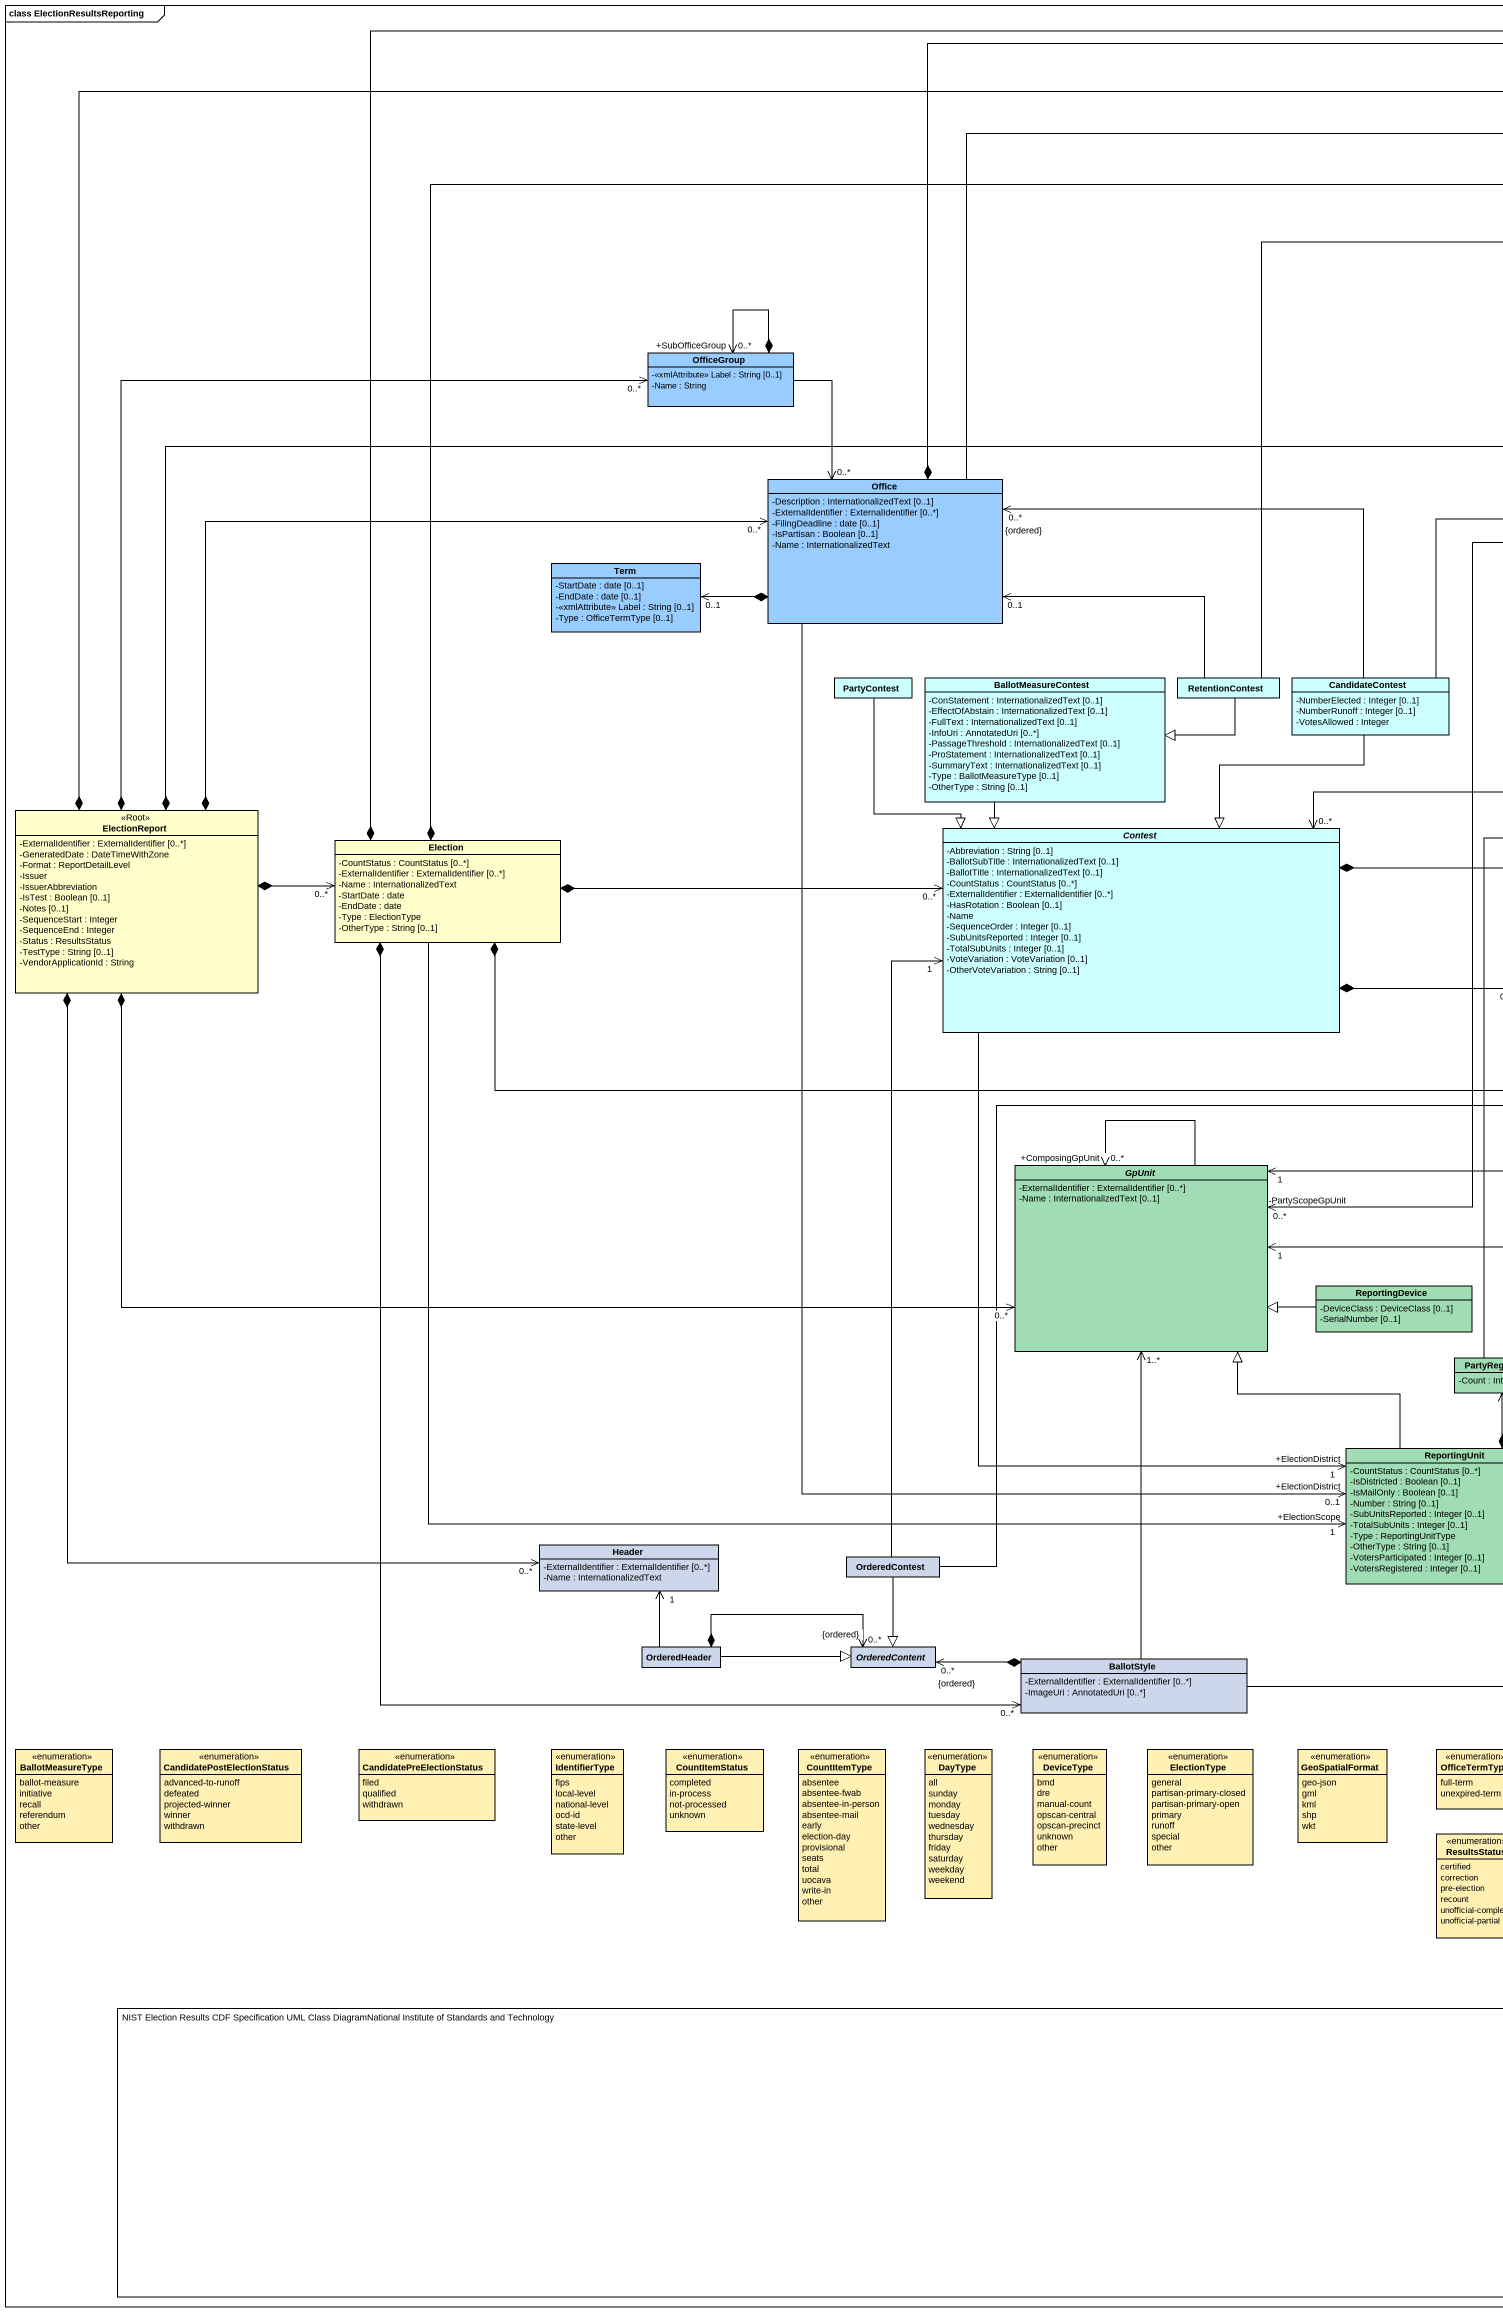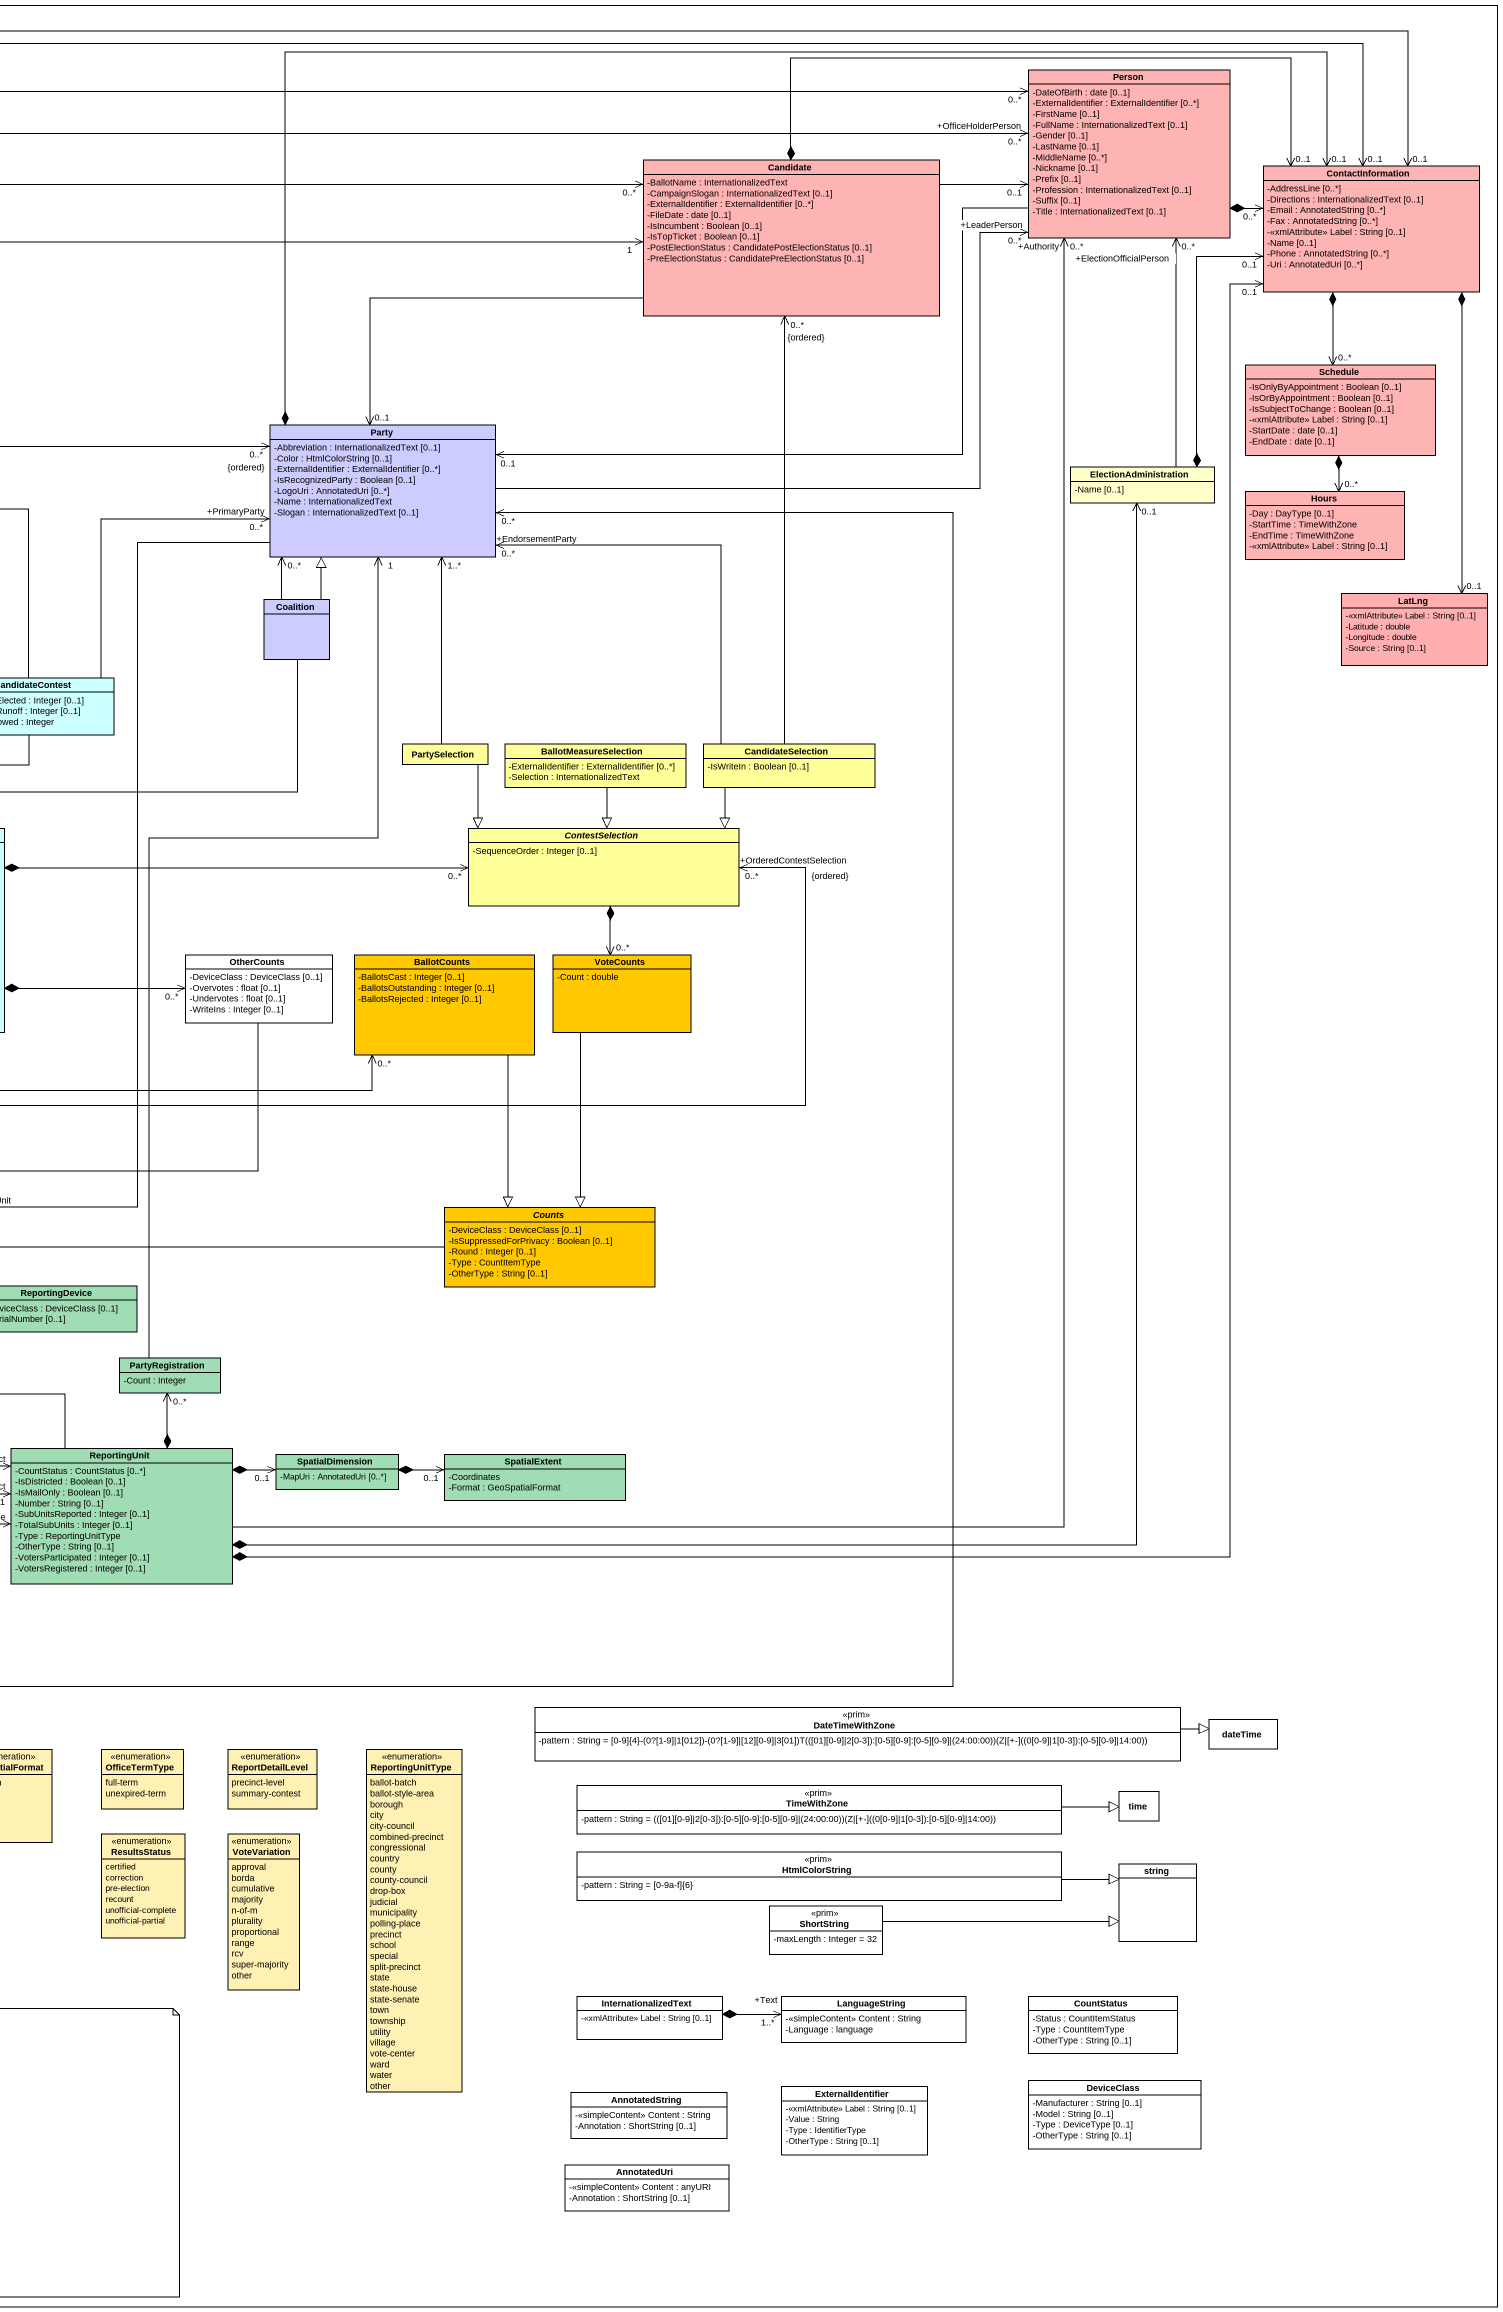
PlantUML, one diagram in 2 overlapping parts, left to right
@startuml
mainframe class ElectionResultsReporting
hide circle
hide empty members
skinparam classAttributeIconSize 0
class "Person" as Person_ #FFB4B4 {
  -DateOfBirth : date [0..1]
  -ExternalIdentifier : ExternalIdentifier [0..*]
  -FirstName [0..1]
  -FullName : InternationalizedText [0..1]
  -Gender [0..1]
  -LastName [0..1]
  -MiddleName [0..*]
  -Nickname [0..1]
  -Prefix [0..1]
  -Profession : InternationalizedText [0..1]
  -Suffix [0..1]
  -Title : InternationalizedText [0..1]
}
class Candidate #FFB4B4 {
  -BallotName : InternationalizedText
  -CampaignSlogan : InternationalizedText [0..1]
  -ExternalIdentifier : ExternalIdentifier [0..*]
  -FileDate : date [0..1]
  -IsIncumbent : Boolean [0..1]
  -IsTopTicket : Boolean [0..1]
  -PostElectionStatus : CandidatePostElectionStatus [0..1]
  -PreElectionStatus : CandidatePreElectionStatus [0..1]
}
class ContactInformation #FFB4B4 {
  -AddressLine [0..*]
  -Directions : InternationalizedText [0..1]
  -Email : AnnotatedString [0..*]
  -Fax : AnnotatedString [0..*]
  -<<xmlAttribute>> Label : String [0..1]
  -Name [0..1]
  -Phone : AnnotatedString [0..*]
  -Uri : AnnotatedUri [0..*]
}
class OfficeGroup #99CCFF {
  -<<xmlAttribute>> Label : String [0..1]
  -Name : String
}
class Schedule #FFB4B4 {
  -IsOnlyByAppointment : Boolean [0..1]
  -IsOrByAppointment : Boolean [0..1]
  -IsSubjectToChange : Boolean [0..1]
  -<<xmlAttribute>> Label : String [0..1]
  -StartDate : date [0..1]
  -EndDate : date [0..1]
}
class Party #CCCCFF {
  -Abbreviation : InternationalizedText [0..1]
  -Color : HtmlColorString [0..1]
  -ExternalIdentifier : ExternalIdentifier [0..*]
  -IsRecognizedParty : Boolean [0..1]
  -LogoUri : AnnotatedUri [0..*]
  -Name : InternationalizedText
  -Slogan : InternationalizedText [0..1]
}
class Office #99CCFF {
  -Description : InternationalizedText [0..1]
  -ExternalIdentifier : ExternalIdentifier [0..*]
  -FilingDeadline : date [0..1]
  -IsPartisan : Boolean [0..1]
  -Name : InternationalizedText
}
class ElectionAdministration #FFFFCC {
  -Name [0..1]
}
class Hours #FFB4B4 {
  -Day : DayType [0..1]
  -StartTime : TimeWithZone
  -EndTime : TimeWithZone
  -<<xmlAttribute>> Label : String [0..1]
}
class Term #99CCFF {
  -StartDate : date [0..1]
  -EndDate : date [0..1]
  -<<xmlAttribute>> Label : String [0..1]
  -Type : OfficeTermType [0..1]
}
class Coalition #CCCCFF
class LatLng #FFAFAF {
  -<<xmlAttribute>> Label : String [0..1]
  -Latitude : double
  -Longitude : double
  -Source : String [0..1]
}
class PartyContest #CCFFFF
class BallotMeasureContest #CCFFFF {
  -ConStatement : InternationalizedText [0..1]
  -EffectOfAbstain : InternationalizedText [0..1]
  -FullText : InternationalizedText [0..1]
  -InfoUri : AnnotatedUri [0..*]
  -PassageThreshold : InternationalizedText [0..1]
  -ProStatement : InternationalizedText [0..1]
  -SummaryText : InternationalizedText [0..1]
  -Type : BallotMeasureType [0..1]
  -OtherType : String [0..1]
}
class RetentionContest #CCFFFF
class CandidateContest #CCFFFF {
  -NumberElected : Integer [0..1]
  -NumberRunoff : Integer [0..1]
  -VotesAllowed : Integer
}
class PartySelection #FFFF99
class BallotMeasureSelection #FFFF99 {
  -ExternalIdentifier : ExternalIdentifier [0..*]
  -Selection : InternationalizedText
}
class CandidateSelection #FFFF99 {
  -IsWriteIn : Boolean [0..1]
}
class ElectionReport <<Root>> #FFFFCC {
  -ExternalIdentifier : ExternalIdentifier [0..*]
  -GeneratedDate : DateTimeWithZone
  -Format : ReportDetailLevel
  -Issuer
  -IssuerAbbreviation
  -IsTest : Boolean [0..1]
  -Notes [0..1]
  -SequenceStart : Integer
  -SequenceEnd : Integer
  -Status : ResultsStatus
  -TestType : String [0..1]
  -VendorApplicationId : String
}
class Election #FFFFCC {
  -CountStatus : CountStatus [0..*]
  -ExternalIdentifier : ExternalIdentifier [0..*]
  -Name : InternationalizedText
  -StartDate : date
  -EndDate : date
  -Type : ElectionType
  -OtherType : String [0..1]
}
abstract class Contest #CCFFFF {
  -Abbreviation : String [0..1]
  -BallotSubTitle : InternationalizedText [0..1]
  -BallotTitle : InternationalizedText [0..1]
  -CountStatus : CountStatus [0..*]
  -ExternalIdentifier : ExternalIdentifier [0..*]
  -HasRotation : Boolean [0..1]
  -Name
  -SequenceOrder : Integer [0..1]
  -SubUnitsReported : Integer [0..1]
  -TotalSubUnits : Integer [0..1]
  -VoteVariation : VoteVariation [0..1]
  -OtherVoteVariation : String [0..1]
}
abstract class ContestSelection #FFFF99 {
  -SequenceOrder : Integer [0..1]
}
class OtherCounts {
  -DeviceClass : DeviceClass [0..1]
  -Overvotes : float [0..1]
  -Undervotes : float [0..1]
  -WriteIns : Integer [0..1]
}
class BallotCounts #FFC800 {
  -BallotsCast : Integer [0..1]
  -BallotsOutstanding : Integer [0..1]
  -BallotsRejected : Integer [0..1]
}
class VoteCounts #FFC800 {
  -Count : double
}
abstract class GpUnit #A0DCB4 {
  -ExternalIdentifier : ExternalIdentifier [0..*]
  -Name : InternationalizedText [0..1]
}
abstract class Counts #FFC800 {
  -DeviceClass : DeviceClass [0..1]
  -IsSuppressedForPrivacy : Boolean [0..1]
  -Round : Integer [0..1]
  -Type : CountItemType
  -OtherType : String [0..1]
}
class ReportingDevice #A0DCB4 {
  -DeviceClass : DeviceClass [0..1]
  -SerialNumber [0..1]
}
class PartyRegistration #A0DCB4 {
  -Count : Integer
}
class ReportingUnit #A0DCB4 {
  -CountStatus : CountStatus [0..*]
  -IsDistricted : Boolean [0..1]
  -IsMailOnly : Boolean [0..1]
  -Number : String [0..1]
  -SubUnitsReported : Integer [0..1]
  -TotalSubUnits : Integer [0..1]
  -Type : ReportingUnitType
  -OtherType : String [0..1]
  -VotersParticipated : Integer [0..1]
  -VotersRegistered : Integer [0..1]
}
class SpatialDimension #A0DCB4 {
  -MapUri : AnnotatedUri [0..*]
}
class SpatialExtent #A0DCB4 {
  -Coordinates
  -Format : GeoSpatialFormat
}
class "Header" as Header_ #CDD7EB {
  -ExternalIdentifier : ExternalIdentifier [0..*]
  -Name : InternationalizedText
}
class OrderedContest #CDD7EB
class OrderedHeader #CDD7EB
abstract class OrderedContent #CDD7EB
class BallotStyle #CDD7EB {
  -ExternalIdentifier : ExternalIdentifier [0..*]
  -ImageUri : AnnotatedUri [0..*]
}
class DateTimeWithZone <<prim>> {
  {field} -pattern : String = [0-9]{4}-(0?[1-9]|1[012])-(0?[1-9]|[12][0-9]|3[01])T(([01][0-9]|2[0-3]):[0-5][0-9]:[0-5][0-9]|(24:00:00))(Z|[+-]((0[0-9]|1[0-3]):[0-5][0-9]|14:00))
}
class dateTime
enum BallotMeasureType #FFF0B4 {
  ballot-measure
  initiative
  recall
  referendum
  other
}
enum CandidatePostElectionStatus #FFF0B4 {
  advanced-to-runoff
  defeated
  projected-winner
  winner
  withdrawn
}
enum CandidatePreElectionStatus #FFF0B4 {
  filed
  qualified
  withdrawn
}
enum IdentifierType #FFF0B4 {
  fips
  local-level
  national-level
  ocd-id
  state-level
  other
}
enum CountItemStatus #FFF0B4 {
  completed
  in-process
  not-processed
  unknown
}
enum CountItemType #FFF0B4 {
  absentee
  absentee-fwab
  absentee-in-person
  absentee-mail
  early
  election-day
  provisional
  seats
  total
  uocava
  write-in
  other
}
enum DayType #FFF0B4 {
  all
  sunday
  monday
  tuesday
  wednesday
  thursday
  friday
  saturday
  weekday
  weekend
}
enum DeviceType #FFF0B4 {
  bmd
  dre
  manual-count
  opscan-central
  opscan-precinct
  unknown
  other
}
enum ElectionType #FFF0B4 {
  general
  partisan-primary-closed
  partisan-primary-open
  primary
  runoff
  special
  other
}
enum GeoSpatialFormat #FFF0B4 {
  geo-json
  gml
  kml
  shp
  wkt
}
enum OfficeTermType #FFF0B4 {
  full-term
  unexpired-term
}
enum ReportDetailLevel #FFF0B4 {
  precinct-level
  summary-contest
}
enum ReportingUnitType #FFF0B4 {
  ballot-batch
  ballot-style-area
  borough
  city
  city-council
  combined-precinct
  congressional
  country
  county
  county-council
  drop-box
  judicial
  municipality
  polling-place
  precinct
  school
  special
  split-precinct
  state
  state-house
  state-senate
  town
  township
  utility
  village
  vote-center
  ward
  water
  other
}
class TimeWithZone <<prim>> {
  {field} -pattern : String = (([01][0-9]|2[0-3]):[0-5][0-9]:[0-5][0-9]|(24:00:00))(Z|[+-]((0[0-9]|1[0-3]):[0-5][0-9]|14:00))
}
class time
enum ResultsStatus #FFF0B4 {
  certified
  correction
  pre-election
  recount
  unofficial-complete
  unofficial-partial
}
enum VoteVariation #FFF0B4 {
  approval
  borda
  cumulative
  majority
  n-of-m
  plurality
  proportional
  range
  rcv
  super-majority
  other
}
class HtmlColorString <<prim>> {
  -pattern : String = [0-9a-f]{6}
}
class string
class ShortString <<prim>> {
  -maxLength : Integer = 32
}
class InternationalizedText {
  -<<xmlAttribute>> Label : String [0..1]
}
class LanguageString {
  -<<simpleContent>> Content : String
  -Language : language
}
class CountStatus {
  -Status : CountItemStatus
  -Type : CountItemType
  -OtherType : String [0..1]
}
class DeviceClass {
  -Manufacturer : String [0..1]
  -Model : String [0..1]
  -Type : DeviceType [0..1]
  -OtherType : String [0..1]
}
class AnnotatedString {
  -<<simpleContent>> Content : String
  -Annotation : ShortString [0..1]
}
class ExternalIdentifier {
  -<<xmlAttribute>> Label : String [0..1]
  -Value : String
  -Type : IdentifierType
  -OtherType : String [0..1]
}
class AnnotatedUri {
  -<<simpleContent>> Content : anyURI
  -Annotation : ShortString [0..1]
}
Person_ *-right-> "0..*" ContactInformation
Person_ -left-> "0..1" Party
Candidate -right-> "0..1" Person_
Candidate *-right-> "0..1" ContactInformation
Candidate --> "0..1" Party
ContactInformation *--> "0..*" Schedule
ContactInformation *--> "0..1" LatLng
OfficeGroup *--> "+SubOfficeGroup\n0..*" OfficeGroup
OfficeGroup --> "0..*" Office
Schedule *--> "0..*" Hours
Party -right-> "+LeaderPerson\n0..*" Person_
Party *-right-> "0..1" ContactInformation
Party --> "-PartyScopeGpUnit\n0..*" GpUnit
Office -right-> "+OfficeHolderPerson\n0..*" Person_
Office *-right-> "0..1" ContactInformation
Office *-left-> "0..1" Term
Office --> "0..1\n+ElectionDistrict" ReportingUnit
ElectionAdministration -up-> "+ElectionOfficialPerson\n0..*" Person_
ElectionAdministration *-up-> "0..1" ContactInformation
Coalition -up-|> Party
Coalition -up-> "0..*" Party
Coalition --> "0..*" Contest
PartyContest --|> Contest
BallotMeasureContest --|> Contest
RetentionContest -right-> "1" Candidate
RetentionContest -left-> "0..1" Office
RetentionContest -left-|> BallotMeasureContest
CandidateContest -up-> "+PrimaryParty\n0..*" Party
CandidateContest -left-> "0..*\n{ordered}" Office
CandidateContest --|> Contest
PartySelection -up-> "1..*" Party
PartySelection --|> ContestSelection
BallotMeasureSelection --|> ContestSelection
CandidateSelection -up-> "0..*\n{ordered}" Candidate
CandidateSelection -up-> "+EndorsementParty\n0..*" Party
CandidateSelection -left-|> ContestSelection
ElectionReport *-right-> "0..*" Person_
ElectionReport *-up-> "0..*" OfficeGroup
ElectionReport *-right-> "0..*\n{ordered}" Party
ElectionReport *-right-> "0..*" Office
ElectionReport *-right-> "0..*" Election
ElectionReport *-right-> "0..*" GpUnit
ElectionReport *--> "0..*" Header_
Election *-right-> "0..*" Candidate
Election *-right-> "0..1" ContactInformation
Election *-right-> "0..*" Contest
Election *-right-> "0..*" BallotCounts
Election --> "+ElectionScope\n1" ReportingUnit
Election *--> "0..*" BallotStyle
Contest *-right-> "0..*" ContestSelection
Contest *-right-> "0..*" OtherCounts
OtherCounts -left-> "1" GpUnit
BallotCounts --|> Counts
VoteCounts "0..*" <-up-* ContestSelection
VoteCounts --|> Counts
GpUnit --> "+ComposingGpUnit\n0..*" GpUnit
Counts -left-> "1" GpUnit
ReportingDevice -left-|> GpUnit
PartyRegistration -up-> "1" Party
ReportingUnit -up-> "+Authority\n0..*" Person_
ReportingUnit *-up-> "0..1" ContactInformation
ReportingUnit *-up-> "0..1" ElectionAdministration
ReportingUnit "+ElectionDistrict\n1" <-up- Contest
ReportingUnit -up-|> GpUnit
ReportingUnit *-up-> "0..*" PartyRegistration
ReportingUnit *-right-> "0..1" SpatialDimension
SpatialDimension *-right-> "0..1" SpatialExtent
OrderedContest -up-> "1" Contest
OrderedContest -up-> "{ordered}\n0..*\n+OrderedContestSelection" ContestSelection
OrderedContest --|> OrderedContent
OrderedHeader -up-> "1" Header_
OrderedHeader -right-|> OrderedContent
OrderedHeader *-right-> "0..*\n{ordered}" OrderedContent
BallotStyle -up-> "0..*" Party
BallotStyle -up-> "1..*" GpUnit
BallotStyle *-left-> "{ordered}\n0..*" OrderedContent
DateTimeWithZone -right-|> dateTime
TimeWithZone -right-|> time
HtmlColorString -right-|> string
ShortString -right-|> string
InternationalizedText *-right-> "1..*\n+Text" LanguageString
note as N1
  NIST Election Results CDF Specification UML Class DiagramNational Institute of Standards and Technology
end note
@enduml
